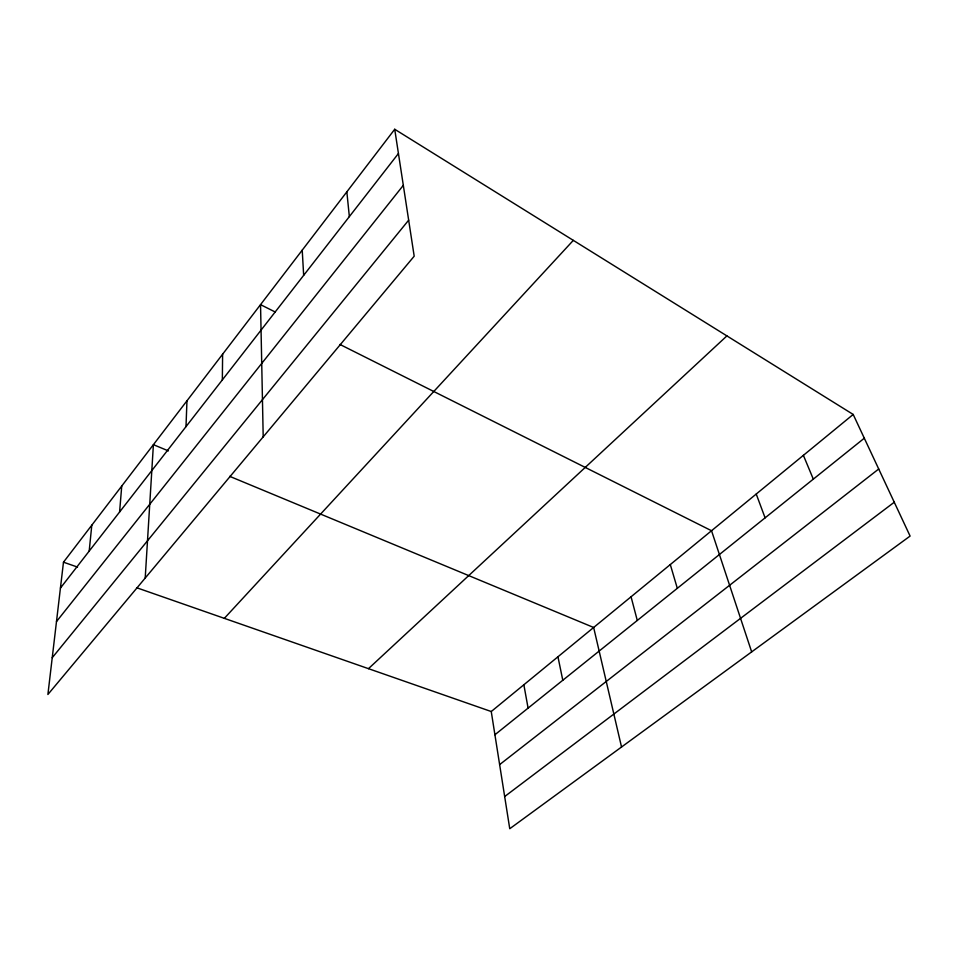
<?xml version="1.0" encoding="UTF-8"?>
<svg xmlns="http://www.w3.org/2000/svg" width="958" height="958" viewBox="0 0 958 958"><rect width="100%" height="100%" fill="white"/><g stroke="black" fill="none" stroke-linecap="round" stroke-linejoin="round"><path stroke-width="1.44" d="M222.34 379.907L222.615 354.209M185.996 426.633L186.966 400.791M145.209 578.045L153.4 444.668L168.404 450.895M119.594 512.003L121.738 486.053M89.19 551.09L91.8 525.164M394.72 129.27L63.479 562.19L47.9 694.478L414.191 256.205L394.72 129.27L853.195 414.455L910.1 536.073L509.752 828.73L491.25 711.531L853.195 414.455M60.438 588.056L398.432 153.508M56.486 621.574L403.318 185.325M52.235 657.727L408.659 220.172M224.34 618.341L573.315 240.362M368.471 668.66L726.906 335.899M494.915 734.75L864.308 438.201M499.633 764.616L878.714 469.001M504.674 796.541L894.269 502.231M63.479 562.19L77.526 567.088M136.587 587.709L491.25 711.531M229.681 476.342L593.649 627.478L621.538 747.012M275.138 311.961L260.54 304.644L263.199 436.872M339.922 344.437L711.531 530.732L751.659 651.883M803.391 455.337L813.318 479.144M756.233 494.041L765.095 517.859M670.301 564.573L677.318 588.32M631.059 596.774L637.286 620.461M557.951 656.781L562.789 680.252M523.858 684.766L528.086 708.118M346.844 191.839L349.347 216.628M302.225 250.158L303.662 275.353"/></g></svg>
